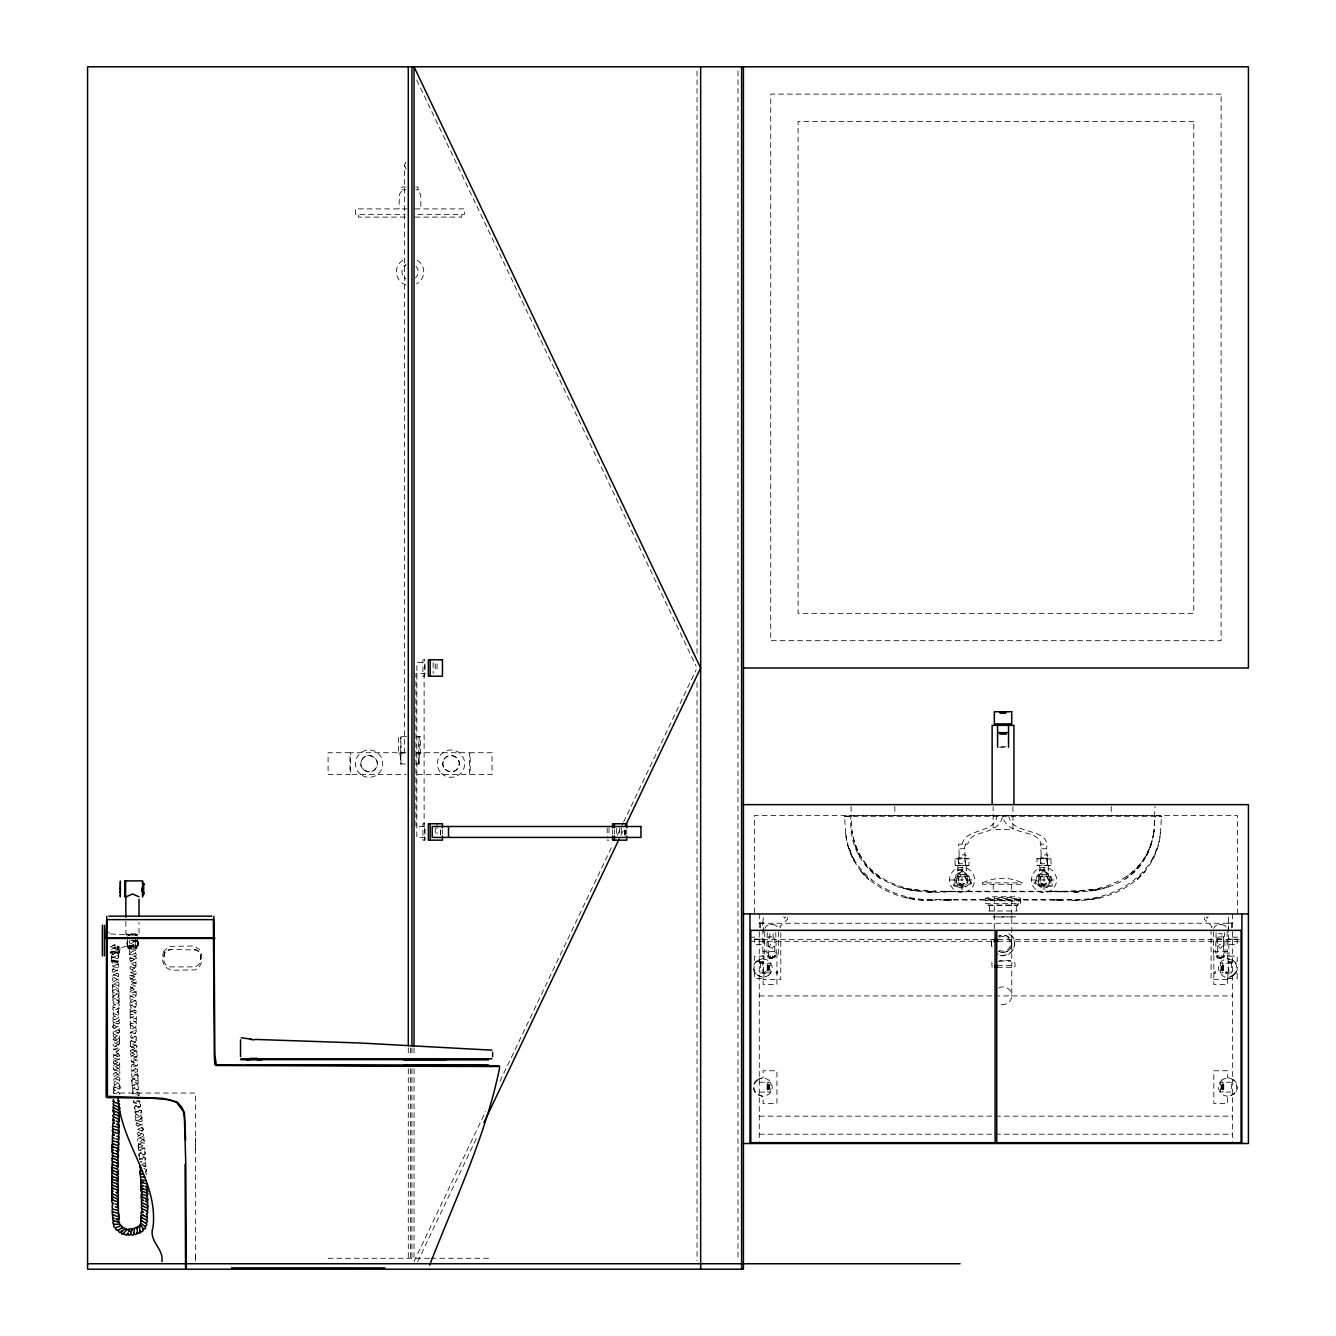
<?xml version="1.0" encoding="UTF-8"?>
<svg xmlns="http://www.w3.org/2000/svg" width="1336" height="1336" viewBox="0 0 1336 1336"><rect width="100%" height="100%" fill="white"/><g stroke="black" fill="none" stroke-linecap="round" stroke-linejoin="round"><path stroke-width="0.75" stroke-dasharray="5 3.75" d="M113.593 1093.733C121.309 1093.366 121.008 1087.972 113.66 1087.02M129.525 940.394L129.425 942.882L135.738 944.853L135.788 947.157L129.609 949.545L129.675 951.733L136.005 953.837C137.892 958.73 126.987 955.607 130.277 960.868C133.934 959.816 139.612 965.41 133.45 965.761C121.075 969.769 147.712 972.241 129.876 976.065L130.026 978.47L136.172 980.54L136.155 982.695C128.473 983.096 128.59 988.84 136.188 989.442L136.188 991.73C117.818 995.47 144.004 997.391 133.533 1001.299C121.008 1006.158 148.079 1006.943 130.043 1011.686L130.21 1013.773L130.177 1011.886C129.108 1016.93 137.191 1012.371 136.356 1018.333C134.051 1018.717 127.621 1020.12 130.961 1023.125C147.127 1026.298 118.987 1030.691 136.573 1033.83L136.606 1036.101L130.511 1038.256L130.427 1040.56L136.74 1042.665C137.625 1046.522 124.248 1048.142 134.201 1050.363C142.902 1053.77 129.275 1053.77 130.878 1058.379C149.331 1061.101 119.188 1065.56 137.558 1069.334M137.608 934.916L127.254 934.916M137.959 942.431L138.042 945.487L137.909 941.229L138.042 945.487L134.869 945.621L136.205 945.637M195.457 1255.756L195.457 1261.518L195.457 1093.048L117.317 1093.048M195.457 1149.979L195.457 1138.038M768.951 966.245L768.951 969.752M769.486 968.166L769.72 969.752M769.486 1086.869L769.72 1085.4M967.364 865.494L966.145 866.947L966.679 876.566L957.411 876.566L957.945 866.947L956.71 865.494M1008.763 815.561C1010.801 836.186 1051.215 826.5 1046.539 848.777M1049.344 865.494L1048.125 866.947L1048.66 876.566L1039.391 876.566L1039.926 866.947L1038.69 865.494M1217.063 936.87L1217.063 946.239L1218.148 946.239L1220.336 944.101L1223.609 946.239L1223.609 936.87L1217.063 936.87L1217.747 957.044M1221.054 967.899L1221.188 969.752M1222.056 1087.32L1221.822 1085.4M1221.956 969.752L1221.956 966.245M1221.271 1087.32L1221.037 1088.907M1221.054 1086.936L1221.037 1085.4M111.673 961.185L111.339 951.482L118.303 951.482C118.37 955.908 120.691 963.223 113.911 962.939C110.354 962.755 112.207 967.815 115.247 967.08C124.298 969.201 111.439 971.188 112.391 974.528C130.861 978.37 100.985 982.428 118.537 985.4C121.96 990.126 107.247 989.341 114.679 993.45C120.607 992.047 119.138 999.395 114.662 998.46C109.502 999.912 115.748 1003.854 118.704 1003.169C122.344 1008.346 108.567 1005.941 113.994 1010.834C119.138 1010.116 121.609 1015.878 114.261 1016.345C108.567 1020.938 121.175 1018.917 119.322 1023.426C100.4 1028.436 130.11 1029.438 115.063 1034.014C109.485 1036.168 117.535 1039.308 119.322 1038.807C121.776 1043.817 107.915 1042.347 115.197 1046.756C120.574 1045.47 120.774 1052.417 114.128 1051.983C110.454 1057.511 121.092 1053.937 119.656 1058.964C105.227 1063.707 119.405 1062.521 119.605 1067.948C106.963 1071.789 117.785 1071.889 119.839 1076.732C105.978 1081.342 119.154 1080.373 119.806 1085.717C106.462 1089.792 118.653 1089.374 119.839 1094.568M113.66 1087.12C115.03 1082.127 126.853 1082.026 113.56 1078.269C113.894 1074.712 125.935 1072.006 115.096 1070.353C107.865 1066.345 126.586 1065.093 117.201 1062.02C111.322 1061.368 114.161 1056.208 119.639 1055.891M111.99 956.76L118.136 958.847L118.319 961.235L111.289 961.185L115.364 961.185M418.769 764.025L418.769 736.687M769.486 967.732L769.72 966.245M769.703 1087.087L769.72 1088.907M114.662 1093.666C109.502 1088.823 122.494 1091.512 119.789 1086.201C113.142 1086.903 111.456 1080.306 118.704 1080.473C124.615 1076.098 107.648 1076.232 115.38 1072.507C123.229 1071.739 118.453 1066.729 113.46 1066.412C112.892 1063.089 125.651 1060.6 116.082 1058.797C106.646 1055.023 123.329 1054.822 118.77 1050.447C101.402 1047.023 131.73 1044.084 113.193 1039.675M418.769 762.639L419.053 755.925L420.589 753.087L420.589 736.687L416.498 736.687M768.935 1087.37L768.951 1088.907M1220.954 967.732L1221.188 966.245M135.671 939.091C134.251 944.168 122.428 944.201 135.838 947.825L135.754 950.28L129.675 952.501L129.893 954.605L129.826 952.702C128.189 957.428 137.842 953.704 135.955 958.914L135.938 957.01C134.335 961.669 123.329 962.388 136.155 965.761L136.005 967.865L136.022 965.961C134.452 970.637 123.43 970.838 136.022 974.495C134.903 979.355 122.828 979.923 136.172 983.463C134.268 988.673 123.947 988.707 136.205 992.414L136.188 994.702L129.943 996.89L130.11 999.261L136.239 1001.282L136.239 1003.587L130.126 1005.691C130.895 1010.918 143.637 1010.25 130.06 1014.642L130.243 1017.013L136.389 1019.001L136.255 1021.405L130.16 1023.51L130.327 1025.614L130.293 1023.71C130.945 1027.902 143.587 1028.436 130.41 1032.344C130.828 1037.354 144.221 1036.836 130.561 1041.228L130.627 1043.416L130.577 1041.512C132.097 1046.689 144.622 1045.053 130.627 1050.347M127.287 936.803L127.788 946.673L137.491 946.372L137.591 936.803M137.975 942.882L138.042 941.362M109.051 933.43L108.867 932.06M137.491 946.372L127.388 946.372M113.643 1090.042L113.677 1087.871M1078.519 891.797L1071.773 891.88C1097.04 892.515 1124.394 885.885 1140.693 865.11C1148.092 855.224 1152.233 843.383 1154.02 831.259C1151.782 845.621 1145.286 860.484 1134.064 870.654C1116.696 885.818 1092.965 891.663 1070.303 891.195L931.559 891.262L913.189 889.492M135.688 935.016L137.625 934.482M1079.738 900.113L1071.756 900.197C1112.587 903.119 1156.993 877.819 1160.366 833.464L1160.366 832.862C1156.275 876.9 1111.001 902.067 1070.186 899.512L935.868 899.512C895.07 902.067 849.779 876.9 845.705 832.862L845.705 833.464C849.078 877.819 893.483 903.119 934.298 900.197L926.332 900.113M137.959 943.667C140.681 949.028 135.387 933.179 135.153 944.151M137.09 946.69C137.374 952 118.336 946.289 136.305 948.176M137.992 944.435L137.959 943.951A26.252 1.586 90 0 0 137.992 944.719L137.975 945.237M113.593 1092.965L113.643 1090.794M962.037 844.152C965.861 827.385 995.086 834.349 996.99 815.561M1036.135 880.173L1036.118 880.274A1.787 1.787 0 0 1 1035.851 881.042L1034.264 883.196L1036.369 884.532M1223.609 936.87L1223.592 955.374L1220.92 958.246M768.3 955.624L768.25 936.87L774.796 936.87L774.78 955.424L772.125 958.246M135.12 945.504C127.889 943.55 116.917 951.733 110.821 946.556M767.298 932.595L766.747 952.935L768.25 952.935M769.503 947.04C776.483 952.134 771.557 938.54 769.452 946.923M1216.111 932.595L1215.56 952.935L1217.063 952.935M862.689 815.494L1155.005 815.578L1154.003 831.744L1154.972 806.46M1160.366 833.464L1161.535 816.313L1155.106 815.578M1222.507 946.239L1220.336 948.393L1218.148 946.239M769.336 946.239L768.25 946.239M774.796 955.073L774.062 957.11A3.29 3.29 0 0 1 768.367 955.958L768.25 955.073M1051.883 880.825L1051.883 880.708A7.715 7.715 0 0 0 1051.916 880.073A7.899 7.899 0 0 0 1046.589 872.608L1043.733 870.671L1041.696 873.176A7.098 7.098 0 0 0 1036.92 879.94L1035.133 882.562L1037.053 883.998M1223.609 955.073L1223.475 955.958A3.29 3.29 0 0 1 1217.814 957.094L1217.063 955.073M404.524 753.087L404.524 165.18L406.127 161.305M991.596 940.728L991.596 946.873M994.285 928.587L994.285 897.341L1011.769 897.341L1011.769 995.721C1011.987 1002.2 1004.188 1006.81 998.66 1003.353M1050.981 881.309L1051.031 881.025A7.098 7.098 0 0 0 1046.338 873.226L1045.487 872.408M783.698 916.763L784.7 918.233L785.718 916.763M1206.141 916.763L1207.143 918.233L1208.161 916.763M1154.02 831.259C1151.448 849.379 1141.846 866.563 1126.348 876.667M1050.847 881.86L1051.031 883.029M969.017 883.998L970.938 882.678L969.235 879.973A7.131 7.131 0 0 0 964.442 873.226L962.087 870.654L959.883 873.143A7.148 7.148 0 0 0 954.939 879.956A7.131 7.131 0 0 0 955.023 881.042L955.073 881.309M1223.459 956.042L1222.273 957.662M969.953 880.374L969.936 880.09A7.899 7.899 0 0 0 964.642 872.608A1.837 1.837 0 0 1 963.824 871.94L961.786 869.819L959.448 872.608A7.899 7.899 0 0 0 954.138 880.057A7.816 7.816 0 0 0 954.238 880.791L954.205 880.925M997.424 967.297L1014.692 967.297C1017.765 957.778 1003.637 961.018 998.426 961.285M1146.488 856.059L1150.964 845.154M1146.572 855.792L1151.064 844.953M1151.983 860.417L1157.06 848.093M119.505 952.935L120.073 947.14L119.555 951.883L110.153 951.883M413.993 1261.685L485.653 1111.385M499.981 1081.325L612.84 844.602M617.315 835.217L622.693 823.945M623.595 822.058L696.139 669.887M417.617 1261.685L477.62 1135.8M620.939 835.217L624.53 827.702M954.99 858.848L969.001 858.681L969.001 865.477L955.073 865.477L954.99 858.848L969.168 858.848M958.48 858.848L958.396 865.31M965.527 865.477L965.527 858.681M1040.544 858.681L1040.544 865.477M1047.675 858.848L1047.424 865.31M1051.065 865.31L1036.903 865.31L1037.053 858.681L1050.981 858.681L1051.065 865.31L1036.903 865.31M955.073 882.962L955.207 881.86M139.996 1100.747C122.11 1106.759 152.855 1105.974 135.036 1112.587M133.817 1100.63L133.967 1102.935C148.697 1105.089 134.635 1106.458 134.969 1111.836C139.428 1110.55 145.49 1116.144 136.723 1117.464C131.429 1122.908 146.125 1119.368 141.783 1124.795C133.533 1125.797 137.207 1131.058 143.202 1131.091C144.021 1134.481 130.945 1137.387 141.983 1138.957C149.966 1142.397 134.134 1143.349 139.144 1147.373C153.039 1149.428 138.243 1151.047 139.044 1155.874C145.39 1155.055 148.246 1161.184 140.547 1161.752M136.823 1100.497C148.112 1103.352 123.313 1108.312 141.115 1110.35C143.403 1115.209 133.066 1112.487 135.587 1117.698C138.092 1117.531 145.19 1119 141.015 1122.006C125.233 1126.415 153.64 1127.45 138.894 1131.792C131.897 1137.27 154.442 1135.901 137.875 1141.979M135.153 1112.387C136.188 1117.631 149.632 1115.276 135.938 1121.388C136.84 1125.714 150.033 1124.795 137.892 1129.237C132.531 1134.414 153.623 1133.012 138.627 1138.172C134.953 1143.867 153.874 1141.695 138.376 1147.908M991.863 962.337L992.063 967.297M138.493 1147.707L138.727 1150.196L144.989 1151.749L145.023 1154.137L139.078 1156.625L139.412 1158.997M130.761 1050.146C128.49 1054.722 141.466 1052.701 135.821 1057.244C129.542 1056.96 129.692 1063.573 136.105 1062.604C141.666 1067.364 129.058 1065.159 131.329 1070.236C133.5 1071.255 139.679 1070.704 137.374 1074.678C120.207 1077.601 147.845 1081.308 134.034 1084.665C126.269 1089.909 148.947 1089.308 134.502 1093.7M143.921 1168.449L146.292 1169.468L145.657 1172.09M131.897 1011.502C140.029 1012.955 134.435 1017.13 130.093 1017.581C128.891 1021.455 142.05 1022.19 133.75 1024.962C126.553 1026.415 132.18 1030.657 136.539 1030.858C135.086 1036.018 123.597 1035.817 136.689 1039.809C134.602 1044.535 124.114 1045.403 136.873 1048.626C137.241 1052.183 124.582 1054.388 135.153 1056.459C144.088 1060.717 123.129 1061.368 133.016 1064.775C145.541 1066.562 126.252 1070.854 133.333 1073.693C146.659 1077.484 129.375 1076.966 132.114 1082.327C137.007 1080.941 141.232 1087.337 134.619 1087.504C126.402 1092.197 142.735 1090.543 138.577 1095.353M113.193 1039.775C114.395 1035.985 124.716 1033.312 114.195 1031.559C108.65 1027.768 125.851 1026.232 116.833 1023.526C105.293 1020.203 121.108 1019.969 118.821 1015.009C109.986 1014.592 113.293 1008.997 119.171 1008.613C119.605 1004.755 106.73 1003.47 117.167 1000.831C124.899 996.222 108.8 997.625 113.543 992.748C122.461 991.429 117.919 987.087 112.675 986.369C114.228 981.509 126.068 981.492 112.608 977.685C110.938 973.593 123.997 973.243 115.714 970.136C108.35 968.667 114.495 964.926 118.336 964.091M119.639 1055.991C119.589 1052.15 107.164 1050.547 118.203 1048.008C124.098 1044.051 105.611 1042.147 116.766 1039.525C126.068 1035.534 109.418 1035.884 113.927 1031.258C127.755 1027.501 112.391 1027.868 113.042 1022.675C126.569 1019.318 114.345 1018.8 112.959 1013.89C120.641 1013.389 120.323 1007.828 112.875 1007.194C112.408 1003.503 123.329 1002.468 117.167 999.946C109.435 999.211 114.178 994.251 119.038 993.717M415.797 187.04L418.185 187.04L417.951 190.53L420.74 194.772L420.923 208.9M127.371 946.89L126.987 939.909M1137.287 879.606L1144.985 871.306M1137.587 879.288L1145.286 870.972M1140.693 865.11L1133.579 872.775L1125.814 878.754M958.563 858.681L958.563 865.477M1047.507 865.477L1047.507 858.681M1233.245 975.13L1234.932 973.46A8.934 8.934 0 0 0 1234.881 962.488L1233.195 960.835A9.218 9.218 0 0 0 1222.073 960.868L1220.403 962.538A8.934 8.934 0 0 0 1220.436 973.527L1222.139 975.18M768.634 975.18L770.321 973.51A8.934 8.934 0 0 0 770.371 962.538L768.684 960.868A9.218 9.218 0 0 0 757.562 960.835L755.875 962.488A8.934 8.934 0 0 0 755.842 973.46L757.512 975.13A9.218 9.218 0 0 0 768.634 975.18M953.987 883.747L953.487 885.735L955.24 886.62M132.715 1091.963L132.949 1094.084L132.832 1091.763L138.727 1089.04L138.426 1086.803L132.164 1085.216L131.997 1083.012L138.109 1080.356L137.842 1078.002L131.613 1076.265L131.479 1073.96L137.508 1071.622L137.541 1069.234M135.637 1118.366L135.871 1120.537M138.126 1144.868L138.326 1147.056M954.806 883.296L954.789 885.618L957.929 885.751A7.131 7.131 0 0 0 967.615 884.482L968.132 884.098M119.038 993.8L118.987 991.512L112.708 989.425L112.708 987.137L118.954 984.916L118.904 982.628L112.591 980.54L112.491 978.253L118.72 976.032L118.453 973.643L112.241 971.656L112.341 969.268L118.42 967.147L118.203 964.759L112.057 962.772L112.174 960.384L118.286 958.279L118.253 955.975L111.957 953.887L111.957 951.599L118.203 949.395L118.019 946.99L115.681 946.523L117 947.224C101.503 951.482 123.38 951.132 117.084 956.108C104.742 959.382 117.034 959.515 118.336 964.191M118.921 996.873L119.021 994.568M119.322 1038.322L119.422 1036.035M119.355 1041.295L119.455 1038.99M404.524 265.914L406.127 264.745A8.15 8.15 0 0 0 405.81 278.84L404.524 277.804M139.428 1159.464C154.892 1153.569 135.938 1155.673 139.645 1149.995C153.256 1144.768 137.04 1146.589 137.858 1141.879M110.27 947.107L111.422 946.356M959.181 855.357C955.992 862.188 975.881 852.618 959.181 855.357L958.63 844.152L967.798 844.152C969.619 832.295 986.185 833.898 994.134 827.786C999.128 826.566 1007.478 813.056 997.458 815.561M1041.161 855.357C1038.105 862.338 1057.761 852.518 1041.161 855.357L1040.61 844.152L1047.441 844.152M1048.86 886.352L1048.61 886.486A7.899 7.899 0 0 1 1046.706 887.488M141.633 1165.142C144.121 1164.474 148.663 1167.848 144.989 1169.284M1018.333 903.353L1017.247 905.541L988.824 905.541L987.721 903.353M982.578 882.879C994.902 876.767 1009.983 876.75 1022.307 882.879L1022.307 884.265L982.561 884.265L982.561 882.879L1022.307 882.879M998.66 988.089C1004.188 984.649 1011.987 989.241 1011.769 995.721M1020.671 901.149L1020.671 900.097L985.016 900.481L1020.671 901.149L1020.52 903.353L985.55 903.353L985.55 901.165M115.046 947.825L115.013 944.869L112.976 945.688L116.249 946.639M985.55 900.08L985.55 898.443L989.909 896.79L1016.145 896.79L1020.52 898.443L1020.671 900.097M1108.563 886.937L1089.408 891.079M956.092 886.236L956.509 886.185A1.787 1.787 0 0 1 957.194 886.336L957.444 886.486M169.188 949.545L171.058 949.362A7.264 7.264 0 0 0 163.794 956.626A18.704 18.704 0 0 0 164.044 961.502A7.264 7.264 0 0 0 171.058 966.897L193.419 966.897A7.264 7.264 0 0 0 200.684 959.632L200.45 953.503L197.06 950.113L171.058 949.362L164.762 952.15L163.794 959.632M772.676 958.096L770.02 957.929L768.4 956.042M141.933 1164.14C149.615 1163.572 143.136 1157.544 140.08 1159.147M1015.777 916.847L990.293 916.847M143.386 1166.712C149.331 1166.094 143.854 1160.834 140.297 1162.086M762.906 922.842L763.457 915.995M115.013 944.869C108.5 944.936 113.527 951.232 117.785 949.863C121.125 955.223 110.103 951.883 111.99 956.843M1221.188 958.179L1217.931 957.244M1100.63 897.608L1091.529 899.178L1099.945 897.759M1092.865 889.492L1070.303 891.195L1071.439 891.246M845.705 833.464L844.536 816.313L858.931 815.494M1090.794 899.278L1082.494 899.996M964.375 848.777L965.46 844.152M935.751 891.195L934.615 891.246L935.734 891.195C913.123 891.663 889.442 885.835 872.074 870.738C860.802 860.467 854.305 846.055 852.051 831.126C854.606 849.279 864.208 866.53 879.723 876.667M134.402 940.861L135.788 940.861L132.297 940.177L137.942 941.262M943.667 900.063L948.71 899.88L928.303 900.147M948.61 891.563C900.03 896.957 846.606 874.729 850.948 815.578L852.051 831.259M946.539 891.646L950.23 891.546L943.5 891.747L1077.584 891.813M940.995 891.813L942.247 891.78M944.953 900.013L1077.751 900.147M946.673 899.98L953.52 899.813L948.376 899.93M951.833 891.513L948.226 891.613L955.04 891.446L951.683 891.479M110.654 933.981L136.923 935.016M137.875 945.637L135.838 945.637M949.913 891.546L955.073 891.446M134.819 935.016L137.04 935.016M1079.555 891.797L1072.674 891.863M136.255 940.861L137.191 940.861L135.42 940.861M127.237 934.482L130.06 935.016L128.523 935.016M135.454 935.016L136.706 935.016L135.203 935.016M111.339 961.185L118.169 961.185L112.324 961.185M117.301 961.185L116.416 961.185L117.952 961.185M1008.262 815.561C996.272 813.073 1008.229 828.754 1014.274 828.904C1022.708 834.249 1038.657 832.345 1041.078 844.152M132.331 1011.569C124.532 1008.513 137.875 1008.262 136.272 1004.255C124.198 1000.798 133.951 1000.397 136.222 995.47C120.123 991.312 140.564 990.577 134.569 985.45C119.221 982.645 148.346 978.353 130.026 975.514C127.655 970.086 137.758 973.71 136.155 968.834C134.351 967.013 126.82 967.247 130.961 963.69L135.988 962.204L136.122 959.782L129.959 957.845L129.759 955.474C142.317 951.416 131.629 951.382 129.642 946.723L129.776 948.51M770.07 924.662L772.976 924.662M1218.883 924.662L1221.789 924.662M136.673 934.482L135.237 934.482M136.99 940.861L137.691 940.995M135.571 948.51L135.37 948.51M763.941 956.158L754.64 956.125L754.64 961.569L763.941 961.519L763.941 956.125L762.856 956.158L762.856 922.842M1227.918 961.519L1237.219 961.519L1237.219 956.125L1227.918 956.158L1229.003 973.109L1227.918 973.092M763.941 973.092L762.856 973.109L762.856 961.519L763.941 961.519M1227.918 973.059L1227.918 978.503L1229.003 979.538L1211.067 979.538L1211.067 929.772M406.127 187.04L401.802 187.04L402.036 190.53L399.397 194.254L399.063 208.9M401.869 189.846L405.894 189.779M415.797 189.779L418.185 189.779M407.163 208.9L355.576 208.9L355.576 214.361L405.242 214.361M414.995 208.9L464.394 208.9L464.394 214.361L414.911 214.361M405.242 217.1L358.332 217.1L358.332 214.361M414.911 217.1L461.655 217.1L461.655 214.361M406.628 736.687L398.646 736.687L398.646 753.087L400.483 755.925L400.934 764.025L400.984 736.687M1001.232 746.774L1008.53 746.774M999.428 747.241L1004.889 747.241M405.96 752.719L350.483 752.719L350.483 774.579L405.96 774.579M416.231 752.719L469.637 752.719L469.637 774.579L416.231 774.579M398.646 753.087L406.628 753.087M416.598 753.087L420.589 753.087M405.392 764.025L400.767 764.025L400.767 736.687M416.498 764.025L419.203 764.025L419.203 736.687M844.536 816.313L1161.535 816.313M425.015 837.421L416.832 837.421L416.882 662.539L425.015 662.539L424.982 673.461L415.93 673.461L415.93 826.5L424.982 826.5L424.982 840.16L422.928 840.16L422.928 823.761L424.731 823.761L424.731 840.16M607.195 840.16L608.999 840.16M959.782 848.777L964.909 848.777L964.909 855.357M1036.903 858.848L1051.065 858.848M954.99 865.31L969.168 865.31M957.945 869.736L966.145 869.736M1039.926 869.736L1048.125 869.736M957.411 870.287L966.679 870.287M1039.391 870.287L1048.66 870.287M949.478 879.956L974.612 879.956A12.558 12.558 0 0 0 955.758 869.068A12.558 12.558 0 0 0 955.758 890.828A12.558 12.558 0 0 0 974.612 879.956M1031.459 879.956L1056.592 879.956A12.575 12.575 0 0 0 1037.738 869.068A12.575 12.575 0 0 0 1037.738 890.845A12.575 12.575 0 0 0 1056.592 879.956M985.55 898.443L1020.52 898.443M987.721 904.99L1018.333 904.99M988.824 911.002L1017.247 911.002M759.265 923.042L763.624 923.042L763.624 931.877M1232.577 923.042L1228.235 923.042L1228.235 931.877M759.265 923.243L1232.577 923.243M780.792 927.702L779.756 926.65L787.438 919.302L787.438 913.941M1211.067 927.702L1212.103 926.65L1204.421 919.302L1204.421 913.941M127.822 934.482L130.277 934.482M127.772 934.799L137.107 934.799M749.98 937.171L759.265 937.171M1232.577 937.171L1241.879 937.171M754.64 939.175L763.941 939.175L763.941 944.619L754.64 944.619L754.64 939.175L763.941 939.225M1227.918 939.175L1237.219 939.175L1237.219 944.619L1227.918 944.619L1227.918 939.175L1237.219 939.225M754.155 939.625L993.85 939.625M998.009 939.625L1241.879 939.625M749.98 941.279L993.85 941.279M998.009 941.279L1241.879 941.279M773.694 946.239L774.796 946.239M127.788 946.69L127.905 948.042L136.957 948.059M114.829 952.935L110.153 952.935L119.689 952.935M774.796 952.935L776.283 952.935L775.748 932.595M1223.609 952.935L1225.095 952.935L1224.561 932.595M999.412 960.751L1010.701 961.285M759.265 962.805L763.624 962.805L763.624 971.639L759.265 971.639M1232.577 962.805L1228.235 962.805L1228.235 971.639L1232.577 971.639M759.265 963.089L770.204 963.089L770.204 972.925L754.64 973.059L754.64 978.503L763.941 978.453L763.941 973.059M1231.491 963.089L1220.553 963.089L1220.553 972.925L1237.219 973.109M767.014 965.811L769.386 965.794L769.386 970.203L767.014 970.187M997.424 965.661L1014.692 965.661M1223.743 970.187L1221.371 970.203L1221.371 965.794L1223.743 965.811L1223.242 970.187M1227.918 978.453L1237.219 978.453L1237.219 973.059M759.265 995.921L992.798 995.921M994.886 995.921L1232.577 995.921M759.265 1082.227L770.204 1082.227L770.204 1092.063L759.265 1092.063M767.014 1084.966L769.386 1084.949L769.386 1089.341L767.014 1089.341L767.198 1084.966M1223.743 1084.966L1221.371 1084.949L1221.371 1089.341L1223.743 1089.341L1223.743 1084.966L1223.459 1089.341M768.951 1085.4L769.035 1086.986M1221.956 1088.907L1221.839 1087.42M759.265 1116.161L1232.577 1116.161M759.265 1134.197L1232.577 1134.197M328.088 1258.262L430.142 1258.262M431.027 1258.262L492.049 1258.262M128.156 935.016L129.408 935.016M1227.918 956.158L1229.003 956.158L1228.402 915.995M763.941 978.47L762.856 979.538L780.792 979.538L780.792 929.772M128.557 948.176L128.056 948.126M1049.562 886.185L1052.2 886.252L1052.183 883.831M1050.981 891.446L1056.141 891.546L1051.014 891.446L1054.354 891.479M928.47 891.813L934.298 891.88L927.551 891.797M933.38 891.863L926.499 891.797M1056.158 891.546L1054.254 891.513L1065.076 891.813M1057.845 891.596L1054.254 891.513L1059.532 891.646M1057.678 899.93L1052.551 899.813L1059.398 899.98M1057.461 891.563L1062.554 891.747L1058.646 891.58L1061.252 891.697M1062.404 900.063L1057.361 899.88L1061.101 900.013M1041.679 848.777L1046.89 848.777L1046.89 855.357M923.577 899.996L915.26 899.278M916.663 891.079L897.491 886.937M999.963 955.24C1012.688 959.281 1020.804 939.692 1008.964 933.547M133.283 1061.92L131.78 1061.702M136.589 1094.668L139.278 1095.553M130.611 958.029L132.114 958.279M906.559 889.409L914.626 890.811M130.895 1017.197L132.398 1017.464M133.283 940.744L132.297 940.177L133.55 940.794M130.677 975.697L132.18 975.981M130.711 987.588L132.214 987.872M130.677 940.21C143.887 943.834 128.607 943.767 129.726 948.66M969.685 884.532L971.79 883.313L970.337 881.192A1.804 1.804 0 0 1 969.969 880.374M1037.938 884.098L1038.456 884.482A7.098 7.098 0 0 0 1048.159 885.718L1051.282 885.618L1051.265 883.296M117.718 946.072L119.672 947.274M145.357 1171.806L146.609 1174.711M769.87 957.845L768.3 955.657M137.691 1075.046L137.925 1077.317M113.477 1069.384L113.477 1067.197M880.24 878.754L872.492 872.775L865.377 865.11M126.853 934.265L126.569 935.133M860.768 870.972L868.483 879.288M861.085 871.306L868.784 879.606M133.967 1102.935L133.7 1100.831M406.127 169.037L404.524 165.18M1045.387 870.538L1043.399 869.92L1042.28 871.874A1.837 1.837 0 0 1 1041.429 872.608A7.899 7.899 0 0 0 1036.118 880.073M416.682 79.96L696.139 666.13M855.007 844.953L859.499 855.792M848.995 848.093L854.088 860.417M855.107 845.154L859.582 856.059M849.111 848.343L854.205 860.735M134.368 1106.642L134.635 1108.796M140.447 1104.455L140.681 1106.625M141.115 1110.35L141.332 1112.537M137.608 1139.04L137.808 1141.111M141.733 1116.245L141.95 1118.432M142.902 1128.052L143.102 1130.239M138.861 1153.803L139.044 1155.874M143.47 1134.03L143.637 1136.118M132.197 1085.884L132.381 1088.088M143.987 1139.858L144.171 1142.063M144.989 1151.749L145.156 1153.92M131.796 1079.939L131.963 1082.143M145.457 1157.727L145.607 1159.815M138.159 1081.024L138.293 1083.212M146.292 1169.468L146.409 1171.655M130.711 1053.236L130.794 1055.423M127.037 942.231L127.104 944.635M130.494 1044.401L130.561 1046.505M136.94 1051.566L136.99 1053.77M118.169 947.191L118.203 949.395M119.088 1000.497L119.121 1002.685M119.372 1030.106L119.405 1032.31M119.488 1041.963L119.522 1044.151M119.689 1062.688L119.722 1064.875M119.706 1065.644L119.739 1067.848M119.772 1071.572L119.806 1073.76M136.806 1045.654L136.84 1047.858M129.976 1002.902L130.009 1005.006M113.36 1057.444L113.36 1055.34M137.959 941.997L137.975 943.316M119.923 1086.402L119.939 1088.623M113.426 1061.268L113.426 1063.456M113.026 1019.802L113.026 1022.007M113.076 1025.731L113.076 1027.918M113.126 1031.659L113.142 1033.847M112.675 984.265L112.675 986.469M112.742 990.193L112.742 992.381M112.792 996.122L112.792 998.309M125.851 921.339L125.851 933.797L139.011 933.797L139.011 922.291M1237.503 913.941L1237.503 815.561L754.356 815.561L754.356 913.941M1232.577 913.941L1232.577 1141.545M1231.458 923.042L1231.458 928.353M1231.458 962.805L1231.491 972.925M1227.149 931.66L1227.149 954.138L1224.427 954.672L1224.427 955.741M1223.409 1084.966L1223.242 1089.341M1222.941 963.089L1222.941 972.925M1222.941 1082.227L1222.941 1092.063M1222.791 965.794L1222.791 970.203M1222.791 1084.949L1222.791 1089.341M1222.473 965.794L1222.473 970.203M1222.473 1084.949L1222.473 1089.341M1222.156 965.811L1222.306 970.187M1222.306 1084.966L1222.156 1089.341M1221.705 965.794L1221.705 970.203M1221.705 1084.949L1221.705 1089.341M1213.522 931.66L1213.522 954.138L1216.244 954.672L1216.244 955.741A2.705 2.705 0 0 0 1218.966 958.413L1221.705 958.43A2.705 2.705 0 0 0 1224.444 955.741M1111.251 806.46L1111.251 815.561M1046.89 857.178L1046.89 863.741L1041.161 863.741L1041.161 857.178M1044.017 867.381L1044.017 892.532M1016.696 905.541L1016.696 911.002M1012.938 806.71L1012.938 829.439L993.132 829.439L993.132 806.71M1012.321 917.014L993.733 917.014M1011.669 884.265L1011.669 891.195M993.216 884.265L993.216 891.195M989.375 905.541L989.375 911.002M964.909 857.178L964.909 863.741L959.181 863.741L959.181 857.178M962.037 867.381L962.037 892.532M894.819 806.46L894.819 815.561M851.099 806.46L851.099 815.561M778.337 931.66L778.337 954.138L775.615 954.672L775.615 955.741M769.068 965.794L769.068 970.203M769.068 1084.949L769.068 1089.341M768.45 965.811L768.4 970.187M768.601 1084.966L768.45 1089.341M768.3 965.794L768.3 970.203M768.3 1084.949L768.3 1089.341M767.966 965.794L767.966 970.203M767.966 1084.949L767.966 1089.341M767.816 963.089L767.816 972.925M767.816 1082.227L767.816 1092.063M767.365 965.811L767.515 970.187M767.298 1084.966L767.515 1089.341M767.248 965.811L767.198 970.187M764.71 931.66L764.71 954.138L767.432 954.672L767.432 955.741A2.705 2.705 0 0 0 770.154 958.413L772.876 958.43A2.705 2.705 0 0 0 775.631 955.741M760.401 923.042L760.401 928.353M760.401 962.805L760.401 971.639M759.265 913.941L759.265 1141.545M737.99 70.975L737.99 1260.85M697.041 70.975L697.041 653.387M697.041 682.612L697.041 1260.85M626.718 829.906L626.718 834.015M625.532 830.14L625.532 835.601M624.914 829.906L624.914 834.015M624.663 830.14L624.663 835.601M621.29 827.869L621.29 834.015M619.486 827.869L619.486 834.015M616.48 828.32L616.48 835.601M614.426 829.906L614.426 834.015M612.623 829.906L612.623 834.015M608.999 827.869L608.999 834.015M607.195 827.869L607.195 838.106M442.45 829.906L442.45 834.015M440.646 829.906L440.646 834.015M440.412 830.14L440.412 835.601M437.022 663.909L437.022 672.091M437.022 823.761L437.022 834.015M435.219 663.909L435.219 672.091M435.219 827.869L435.219 834.015M433.165 662.539L433.165 673.461M424.113 673.461L424.113 826.5M414.026 1047.925L414.026 1056.275M414.026 1068.8L414.026 1260.85M411.922 1047.925L411.922 1056.275M411.922 1068.8L411.922 1260.85M410.402 1047.925L410.402 1056.275M410.402 1068.8L410.402 1260.85M408.298 1047.925L408.298 1056.275M408.298 1068.8L408.298 1260.85M1037.354 884.649A1.737 1.737 0 0 1 1037.938 885.067A7.899 7.899 0 0 0 1045.253 887.855L1046.005 887.705A7.715 7.715 0 0 0 1046.823 887.321M957.411 886.469A7.899 7.899 0 0 0 959.332 887.488A7.816 7.816 0 0 0 960.066 887.705L960.784 887.855A7.899 7.899 0 0 0 968.132 885.067A1.737 1.737 0 0 1 968.717 884.649M999.278 937.287A7.532 7.532 0 0 1 1010.567 943.8A7.532 7.532 0 0 1 999.278 950.313M1008.78 933.831A11.506 11.506 0 0 1 1013.005 949.562A11.506 11.506 0 0 1 997.274 953.77M991.913 946.773A11.506 11.506 0 0 1 991.913 940.828M764.927 928.47A5.377 5.377 0 0 1 770.07 924.696M772.976 924.696A5.377 5.377 0 0 1 778.12 928.47M1221.789 924.696A5.377 5.377 0 0 1 1226.932 928.47M1213.739 928.47A5.377 5.377 0 0 1 1218.883 924.696M1233.612 975.547A9.486 9.486 0 0 1 1222.173 975.581M417.199 260.219A13.661 13.661 0 0 1 416.598 283.883M406.194 284.986A13.661 13.661 0 0 1 403.539 259.885M415.964 266.265A8.15 8.15 0 0 1 415.68 277.788M200.684 959.632A18.704 18.704 0 0 0 200.45 954.756A7.264 7.264 0 0 0 193.419 949.362M128.189 946.222A6.797 2.588 -13.4 0 1 129.893 945.253M773.16 933.613L773.16 938.824L769.837 938.824L769.837 933.613L773.16 933.613M1218.699 937.087L1218.699 938.824L1222.023 938.824L1222.023 933.613L1218.699 933.613L1218.699 937.087M769.92 955.858C772.408 961.853 774.396 951.132 769.92 955.858M1218.733 955.858C1221.221 961.853 1223.208 951.132 1218.733 955.858M361.154 761.52C358.048 771.59 374.648 776.049 376.986 765.762C380.109 755.692 363.492 751.25 361.154 761.52M443.135 761.52C440.028 771.59 456.628 776.049 458.966 765.762C462.089 755.692 445.472 751.25 443.135 761.52M1011.769 943.8C1011.97 950.263 1004.154 954.772 998.66 951.366A8.751 8.751 0 0 0 1011.769 943.8C1011.97 937.338 1004.154 932.829 998.66 936.235A8.751 8.751 0 0 1 1011.769 943.8M764.509 972.174C765.378 976.382 768.05 969.685 764.509 972.174M775.965 972.174C776.817 976.382 779.489 969.685 775.965 972.174M1213.873 972.174C1214.741 976.382 1217.397 969.685 1213.873 972.174M1225.312 972.174C1226.181 976.382 1228.853 969.685 1225.312 972.174M163.944 951.232L163.042 953.754A26.687 26.687 0 0 0 163.042 962.505L165.347 967.197L171.509 970.253L195.139 969.903L199.131 967.197L201.435 962.505A26.687 26.687 0 0 0 201.435 953.754L199.131 949.061L192.968 946.005L169.338 946.356L163.944 951.232M756.61 960.901L754.974 962.805A9.486 9.486 0 0 0 755.909 974.412L763.106 977.518L763.106 984.398L776.934 984.398L776.934 951.599L763.106 951.599L763.106 958.497L756.61 960.901M756.61 1080.056L754.974 1081.943A9.486 9.486 0 0 0 755.909 1093.549L763.106 1096.656L763.106 1103.553L776.934 1103.553L776.934 1070.754L763.106 1070.754L763.106 1077.634L756.61 1080.056M1222.073 1080.022L1220.403 1081.692A8.934 8.934 0 0 0 1220.436 1092.664L1222.139 1094.318A9.218 9.218 0 0 0 1233.245 1094.284L1234.932 1092.614A8.934 8.934 0 0 0 1234.881 1081.626L1233.195 1079.972A9.218 9.218 0 0 0 1222.073 1080.022M757.562 1079.972L755.875 1081.626A8.934 8.934 0 0 0 755.842 1092.614L757.512 1094.284A9.218 9.218 0 0 0 768.634 1094.318L770.321 1092.664A8.934 8.934 0 0 0 770.371 1081.692L768.684 1080.022A9.218 9.218 0 0 0 757.562 1079.972M1234.848 974.412L1227.667 977.518L1227.667 984.398L1213.84 984.398L1213.84 951.599L1227.667 951.599L1227.667 958.497L1232.076 959.482L1235.783 962.805A9.486 9.486 0 0 1 1234.848 974.412M1234.848 1093.566L1227.667 1096.656L1227.667 1103.553L1213.84 1103.553L1213.84 1070.754L1227.667 1070.754L1227.667 1077.634L1232.076 1078.636L1235.783 1081.943A9.486 9.486 0 0 1 1234.848 1093.549M1091.445 890.811L1099.511 889.409L1091.445 890.811M132.431 935L132.431 935.016M1221.104 94.121L770.755 94.121L770.755 640.679L1221.104 640.679L1221.104 94.121M1193.783 121.459L798.076 121.459L798.076 613.341L1193.783 613.341L1193.783 121.459M424.731 659.8L422.928 659.8L422.928 676.2L424.731 676.2L424.731 659.8M349.949 752.719L328.088 752.719L328.088 774.579L349.949 774.579L349.949 752.719M492.049 752.719L470.188 752.719L470.188 774.579L492.049 774.579L492.049 752.719M1231.491 1082.227L1220.553 1082.227L1220.553 1092.063L1231.491 1092.063L1231.491 1082.227M118.77 947.007L117.451 947.007L118.77 947.007M914.525 899.178L905.441 897.608L914.525 899.178M1041.763 883.964A4.509 4.509 0 0 0 1048.543 880.073A4.509 4.509 0 0 0 1041.763 876.165A4.509 4.509 0 0 0 1041.763 883.964M1041.93 883.497A4.091 4.091 0 0 0 1048.059 879.956A4.091 4.091 0 0 0 1041.93 876.416A4.091 4.091 0 0 0 1041.93 883.497M1041.195 884.85A5.661 5.661 0 0 0 1049.678 879.956A5.661 5.661 0 0 0 1041.195 875.047A5.661 5.661 0 0 0 1041.195 884.85M1039.575 884.399A6.279 6.279 0 0 0 1050.096 881.576A6.279 6.279 0 0 0 1042.397 873.878A6.279 6.279 0 0 0 1039.575 884.399M959.215 884.85A5.661 5.661 0 0 0 967.698 879.956A5.661 5.661 0 0 0 959.215 875.047A5.661 5.661 0 0 0 959.215 884.85M957.595 884.399A6.279 6.279 0 0 0 968.116 881.576A6.279 6.279 0 0 0 960.417 873.878A6.279 6.279 0 0 0 957.595 884.399M959.482 883.781A4.509 4.509 0 0 0 966.529 880.441A4.509 4.509 0 0 0 960.116 875.982A4.509 4.509 0 0 0 959.482 883.781M959.766 883.313A4.091 4.091 0 0 0 966.162 880.29A4.091 4.091 0 0 0 960.35 876.266A4.091 4.091 0 0 0 959.766 883.313M362.24 775.481A13.661 13.661 0 0 0 382.731 763.641A13.661 13.661 0 0 0 362.24 751.817A13.661 13.661 0 0 0 362.24 775.481M364.978 770.738A8.2 8.2 0 0 0 377.27 763.641A8.2 8.2 0 0 0 364.978 756.543A8.2 8.2 0 0 0 364.978 770.738M441.398 773.31A13.661 13.661 0 0 0 464.243 767.181A13.661 13.661 0 0 0 447.51 750.448A13.661 13.661 0 0 0 441.398 773.31M445.255 769.436A8.2 8.2 0 0 0 458.966 765.762A8.2 8.2 0 0 0 448.929 755.725A8.2 8.2 0 0 0 445.255 769.436"/><path stroke-width="1.5" d="M116.516 1175.446C123.597 1170.77 107.798 1172.19 112.725 1167.397M118.119 1174.377L118.119 1172.273M120.323 896.139L120.29 895.153M120.323 892.398L120.29 891.563L120.307 893.183M120.323 888.941L120.323 888.039L120.307 889.826M120.323 887.154L120.29 885.484M120.323 883.948L120.323 882.678M124.749 895.805L124.716 896.957L124.716 880.908L124.749 882.061M125.584 895.821L125.584 896.974L125.584 880.892L142.635 880.892L142.635 896.974M125.584 881.727L125.584 880.892M139.011 916.546L139.011 899.295M142.534 896.055L142.718 892.081L142.902 893.199M142.401 891.88L142.518 887.538M142.534 883.363L142.518 881.86M142.902 891.797L142.735 890.761M142.735 889.242L142.635 891.897M142.902 883.781L142.802 888.256M142.735 887.455L142.718 894.853L142.902 893.5M142.735 887.137L142.735 885.985M143.82 892.966L143.837 893.533M143.837 892.582L143.837 894.385M143.837 891.028L143.837 891.179M143.82 889.993L143.837 890.143M143.837 888.006L143.837 888.423M143.837 884.649L143.837 883.497M112.909 1191.478L111.823 1188.589L113.092 1188.071M142.735 1199.845L141.399 1200.747L141.449 1202.934L147.712 1205.172L147.544 1207.594M111.823 1190.793L111.823 1188.589M116.917 1181.174L118.086 1178.202L114.963 1177.317M117 1169.334L118.186 1166.378L114.645 1165.359M113.159 1179.772L111.806 1178.886L112.641 1176.298M112.608 1185.216C107.748 1189.875 123.079 1188.439 116.766 1193.131M116.599 1166.578L118.069 1165.71C120.44 1160.817 108.216 1163.439 112.842 1158.529M142.501 888.223L142.735 890.444M142.735 891.68L142.735 891.413M116.633 1163.623L118.119 1162.754L118.136 1160.283L112.04 1158.045M142.401 887.989L142.401 891.195M118.203 1156.842L118.236 1154.371L114.044 1153.319M142.718 893.55L142.718 894.819M118.353 1156.659L118.37 1154.571M115.748 1150.764L118.42 1151.482L117.301 1154.471M113.126 1143.666C108.082 1148.476 123.58 1146.989 117.084 1151.682M118.453 1150.814L118.487 1148.626M117.151 1148.709C123.43 1143.9 109.118 1145.921 112.792 1140.81M111.806 1178.786L111.84 1176.699M112.591 1137.955C109.953 1143.332 120.824 1139.975 118.436 1144.985M118.57 1144.885L118.603 1142.714M147.678 1207.41L147.712 1205.172M118.553 1139.107L118.737 1136.819L116.833 1136.201M118.704 1138.907L118.737 1136.819M118.704 1133.195C121.025 1128.152 110.671 1131.609 112.742 1126.215M118.837 1133.012L118.871 1130.907M117.718 1130.907C121.559 1128.519 116.633 1126.365 114.061 1126.448M116.349 1124.144L118.887 1124.795L118.837 1127.267M118.987 1127.167L119.021 1124.995M111.89 1169.969L111.923 1167.781M113.226 1152.901L112.141 1152.2L113.009 1149.595M113.794 1150.229C111.706 1150.212 111.289 1146.321 113.543 1146.555M117.935 1122.023C124.064 1117.38 107.882 1118.349 114.328 1114.007M119.138 1121.171L119.171 1119.067M115.03 1111.869C117.702 1111.352 121.643 1114.224 118.086 1116.094M119.288 1115.343L119.322 1113.155M114.178 1102.217C109.134 1106.976 124.298 1105.523 118.253 1110.166M119.438 1109.414L119.488 1107.227M143.837 883.814L143.837 885.501M119.572 1104.154L118.336 1107.21M118.62 1136.151C120.958 1131.191 110.203 1134.481 112.808 1129.07M112.174 1158.245L112.892 1155.556M142.802 887.906L142.735 888.624M112.157 1152.1L112.207 1149.979M114.462 1111.652L113.126 1110.633M112.207 1149.11L112.257 1147.04M112.257 1146.154L112.324 1144.05M113.376 1101.816L113.46 1099.628L113.51 1101.916L119.171 1103.953M141.365 1212.604L142.735 1211.668M112.591 1131.375L112.658 1129.271M240.53 1039.825L240.53 1056.743M113.126 1110.734L113.209 1108.429L114.495 1108.078M492.633 1056.759L492.633 1052.234M141.365 1212.503C139.462 1216.896 151.018 1215.309 146.342 1219.835M120.307 896.857L120.323 880.942M144.706 1226.381C152.521 1223.292 135.621 1221.137 142.384 1217.447M140.814 1220.586L140.948 1218.298M106.696 916.396L106.88 919.619L213.727 919.619L213.91 916.396M142.618 1214.574C135.854 1218.582 152.605 1219.183 145.541 1223.158M141.031 1217.463L141.215 1215.309M214.127 938.022L214.862 1054.889L216.315 1064.942L499.18 1065.844M122.311 1228.001C122.662 1221.605 112.992 1232.594 113.894 1224.644M128.724 1231.308C127.939 1228.686 131.646 1227.751 132.364 1230.239M499.631 1067.765C485.669 1136.435 454.758 1200.162 429.624 1265.192M137.408 1232.427C137.524 1234.631 133.683 1235.399 133.583 1232.861M213.493 937.972L213.393 919.936M214.211 937.972L213.977 919.936M107.197 919.936L107.114 937.972M121.526 1230.489C120.541 1241.578 128.373 1222.958 129.926 1231.675M128.306 1232.978L126.82 1235.182L123.931 1234.197M115.531 1227.884C116.783 1234.898 121.86 1224.878 124.498 1228.252M106.629 919.936L105.928 938.022M483.899 1122.658L619.152 838.975M625.415 825.815L700.665 668L414.026 66.8L414.026 1045.837M119.589 1223.576L119.271 1222.106L112.775 1220.737L113.042 1218.048M118.319 1229.755C119.422 1236.986 123.797 1227.734 126.185 1228.87L124.999 1228.502L126.736 1230.038M143.82 886.87L143.82 886.653M145.624 1186.385L147.277 1187.286L146.576 1189.942M142.368 1188.105C136.205 1193.065 151.519 1190.827 146.776 1195.854M141.983 1185.383C136.539 1190.025 152.304 1188.639 146.192 1192.998M117.134 1204.805C122.862 1199.862 107.849 1202.099 112.675 1197.089M146.542 1198.509L147.645 1199.26L146.893 1201.782M117.017 1198.926C122.828 1194.017 107.798 1196.188 112.625 1191.161M106.095 1096.923L106.513 938.122M106.897 1097.591L151.786 1098.225L169.254 1099.745L176.519 1102.417L183.182 1111.134L184.368 1116.913L185.787 1164.073L186.322 1268.265M118.62 1215.727C120.457 1211.017 108.6 1214.123 112.942 1208.93M125.834 896.99L132.481 893.951L139.011 896.79M112.641 1212.053C109.318 1217.463 124.432 1214.708 117.084 1219.968M143.436 1174.177L140.414 1173.693L140.247 1171.238M140.313 1174.361L141.349 1173.526M145.49 1183.429L140.915 1182.577L140.764 1180.072M118.136 1222.34L118.971 1219.534L115.798 1218.833M118.403 1212.904C119.939 1207.677 110.17 1212.003 112.491 1206.107M115.581 1204.053L118.286 1204.755L117.301 1207.66M141.048 1167.547L140.096 1170.687L142.033 1171.037M143.202 1197.624L141.332 1197.073L142.418 1194.083M118.436 1209.915L118.37 1207.627L115.23 1206.926M117.151 1201.765C122.795 1197.106 106.847 1198.526 113.142 1194.033M118.086 1186.201L116.733 1187.186M118.503 1142.046L118.67 1139.675L115.998 1138.94M142.668 1196.939C140.146 1197.507 141.148 1201.348 143.703 1200.613M142.234 1191.278L141.265 1194.234L145.624 1195.169M116.8 1196.054C119.288 1195.436 118.386 1191.679 115.814 1192.347M116.733 1184.23C120.223 1182.828 116.917 1179.371 114.111 1180.072M117.117 1160.483L118.319 1157.427L113.994 1156.291M142.785 1205.773C136.255 1210.266 152.822 1209.748 146.309 1213.89M142.518 1203.001C136.907 1207.477 152.705 1206.558 146.376 1210.85M117 1189.975C122.545 1185.232 107.815 1187.086 112.608 1182.243M118.169 1113.138C124.198 1108.579 109.084 1109.915 114.078 1105.189M117.852 1124.979L119.104 1121.939L116.416 1121.188M142.501 1208.93L141.399 1211.852L143.67 1212.487M116.499 1178.419C123.647 1174.16 106.863 1174.377 113.176 1170.253M116.533 1172.474C123.73 1168.282 106.83 1168.549 113.243 1164.341M118.102 1118.95C121.543 1117.197 117.501 1114.224 114.946 1114.825M140.48 1223.726L139.896 1224.895L142.434 1227.45M142.15 1220.57C136.022 1223.342 152.003 1227.884 142.718 1229.203M147.294 1204.688L147.695 1202.25L145.39 1200.98M114.094 1220.92C109.552 1226.949 119.288 1222.507 120.774 1225.095M112.792 1203.018L112.191 1205.74M143.436 1181.725C139.528 1181.809 140.18 1187.153 144.071 1186.067M113.677 1214.858L112.558 1215.259L112.591 1217.597L114.245 1218.499M113.393 1131.876L112.525 1134.331L113.861 1135.35M113.76 1117.046L112.892 1119.518L114.796 1120.754M145.975 1187.069L147.227 1186.635L147.144 1184.347M112.625 1179.27C108.116 1184.214 119.939 1181.525 118.086 1186.301M113.209 1199.962C110.771 1199.962 111.69 1203.903 113.927 1203.703M112.942 1152.584L112.09 1155.172L113.159 1155.874M112.792 1161.485L111.957 1163.957L113.293 1164.942M113.142 1173.225C110.487 1173.258 111.806 1177.4 114.128 1177.116M145.791 1199.027L147.611 1198.492L146.476 1195.536M114.178 1119.919L112.892 1120.286L113.877 1123.292M114.094 1122.891L112.808 1123.259L112.875 1125.647M114.412 1111.034L113.126 1111.402L114.111 1114.408M114.378 1134.648C111.623 1134.114 111.723 1138.489 114.362 1138.506M146.075 1216.946L147.394 1216.645L146.526 1213.472M108.734 916.179L211.873 916.179M106.062 938.44L214.679 938.44M743.417 668L1248.425 668L1248.425 66.8L87.575 66.8L87.575 1269.2L743.417 1269.2L743.417 66.8M1005.641 711.971L1000.18 711.971L1000.18 713.19L1005.641 713.19L1005.641 711.737M997.574 732.646L1008.53 732.646M999.796 734.099L1006.342 734.099M743.417 804.639L1248.425 804.639L1248.425 1143.499L743.417 1143.499M142.718 888.941L142.902 884.382M743.417 913.941L1248.425 913.941M106.229 938.022L214.762 937.972M993.85 939.625L998.009 939.625M993.85 941.279L998.009 941.279M995.036 965.661L997.424 965.661M995.036 967.297L997.424 967.297M250.049 1058.379L257.397 1058.379M241.148 1058.78L251.686 1058.78M254.758 1058.78L491.982 1058.78M242.835 1059.415L249.882 1059.415M240.547 1059.615L249.698 1059.615M256.913 1059.615L446.591 1059.615M246.642 1059.832L261.973 1059.832M403.906 1059.832L488.609 1059.832M248.212 1064.842L261.973 1064.842M403.906 1064.842L488.609 1064.842M246.809 1065.059L452.587 1065.26M454.49 1065.26L479.19 1065.26M480.826 1065.26L484.1 1065.26M499.697 1066.545L215.831 1065.477L214.795 1064.391L214.311 1055.34L213.493 938.507M87.575 1263.739L960.05 1263.739M231.479 1267.881L384.968 1267.897M254.758 1039.408L360.035 1042.998L491.982 1050.163M254.391 1039.825L250.049 1039.441M251.686 1039.174L241.148 1037.788M141.85 1188.656L143.353 1188.873M141.198 1168.048L139.896 1167.747L139.729 1165.577M142.134 1197.44L145.323 1198.041M108.149 1096.355L162.758 1098.309L177.037 1101.916L181.629 1106.959L184.401 1112.537L185.637 1140.209M145.173 1177.467L140.447 1176.565L140.297 1174.26M117.835 1100.63L119.522 1101.081M142.05 1215.025L143.52 1215.393M141.349 1225.563C135.454 1223.525 144.706 1236.585 136.84 1232.51M145.874 1180.69L140.764 1179.588L140.48 1177.25M139.946 1227.149L138.376 1226.298L136.723 1227.367L137.458 1231.942M147.511 1199.06L147.678 1201.365M137.207 1228.168C131.663 1224.611 136.74 1239.591 130.594 1233.896M133.8 1228.385C130.343 1227.984 131.83 1239.741 127.187 1233.362M139.929 1231.174C141.265 1233.429 144.856 1229.938 142.902 1228.101M107.197 938.022L107.414 1095.62M117.986 1096.722C120.14 1142.931 158.416 1180.189 153.055 1227.066C148.046 1241.127 164.144 1248.609 161.906 1261.601M118.737 1215.493L118.553 1213.539M140.113 1171.338L140.263 1173.509M118.804 1216.461L118.937 1218.766M140.647 1180.273L140.764 1182.377M185.554 1267.881L185.086 1164.107M140.931 1186.201L141.048 1188.288M141.065 1189.057L141.165 1191.228M147.394 1190.293L147.461 1192.463M118.286 1204.755L118.37 1206.942M147.277 1187.286L147.344 1189.524M141.265 1194.985L141.332 1197.073M118.169 1198.893L118.219 1201.064M147.494 1193.232L147.544 1195.436M118.069 1190.042L118.102 1192.246M111.907 1197.507L111.923 1199.711M118.086 1178.202L118.086 1180.389M125.851 897.558L125.851 917.364M111.84 1191.562L111.84 1193.766M1241.879 913.941L1241.879 1143.499M1013.94 804.639L1013.94 725.348L992.13 725.348L992.13 804.639M1008.53 725.348L1008.53 747.241M1004.639 711.737L1004.639 713.19M997.574 725.348L997.608 747.241M749.98 913.941L749.98 1143.499M741.614 66.8L741.614 1269.2M700.665 66.8L700.665 1269.2M626.718 827.869L626.718 823.761L612.623 823.761L612.623 827.869M626.718 836.069L626.718 840.16L612.623 840.16L612.623 836.069M614.426 823.761L614.426 827.869M614.426 836.069L614.426 840.16M448.512 826.5L448.512 837.421M442.45 827.869L442.45 823.761L428.355 823.761L428.355 840.16L442.45 840.16L442.45 836.069M430.175 659.8L430.175 676.2M430.175 823.761L430.175 840.16M411.922 66.8L411.922 1045.837M408.298 66.8L408.298 1045.837M142.401 887.522L142.401 891.947M104.475 925.38L104.475 955.774M102.404 925.213L102.404 955.941M442.45 659.8L428.355 659.8L428.355 676.2L442.45 676.2L442.45 659.8M1011.719 711.737L994.335 711.737L994.335 723.895L1011.719 723.895L1011.719 711.737M640.963 826.5L432.213 826.5L432.213 837.421L640.963 837.421L640.963 826.5M995.103 930.34L750.799 930.34L750.799 1142.681L995.103 1142.681L995.103 930.34M1241.06 930.34L996.74 930.34L996.74 1142.681L1241.06 1142.681L1241.06 930.34"/></g></svg>
